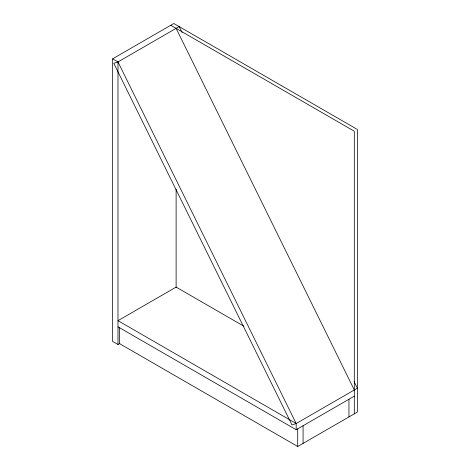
<?xml version="1.0" encoding="UTF-8"?>
<svg xmlns="http://www.w3.org/2000/svg" width="470" height="470" viewBox="0 0 470 470"><rect width="100%" height="100%" fill="white"/><g stroke="black" fill="none" stroke-linecap="round" stroke-linejoin="round"><path stroke-width="0.7" d="M119.885 343.411L117.988 344.504L112.636 341.414L112.636 58.821L173.818 23.5L357.365 129.467L357.365 412.061L297.71 446.5L119.521 343.623L119.521 327.373M354.122 381.628L357.365 388.214L296.182 423.541L291.993 424.968L113.799 63.344L117.988 61.917L179.17 26.59L182.09 32.518M117.988 326.844L296.182 429.721L354.304 396.163M170.757 25.268L354.304 131.236L354.304 413.823M112.636 58.821L117.988 61.917L296.182 423.541L296.182 429.721M243.965 326.28L176.115 287.105L117.988 320.663L296.182 423.541M176.115 28.359L354.304 389.983M348.952 399.253L348.952 416.919M303.068 425.75L303.068 443.41M297.71 428.84L297.71 446.5M176.115 189.105L176.115 287.458M117.988 61.917L117.988 344.504"/></g></svg>
